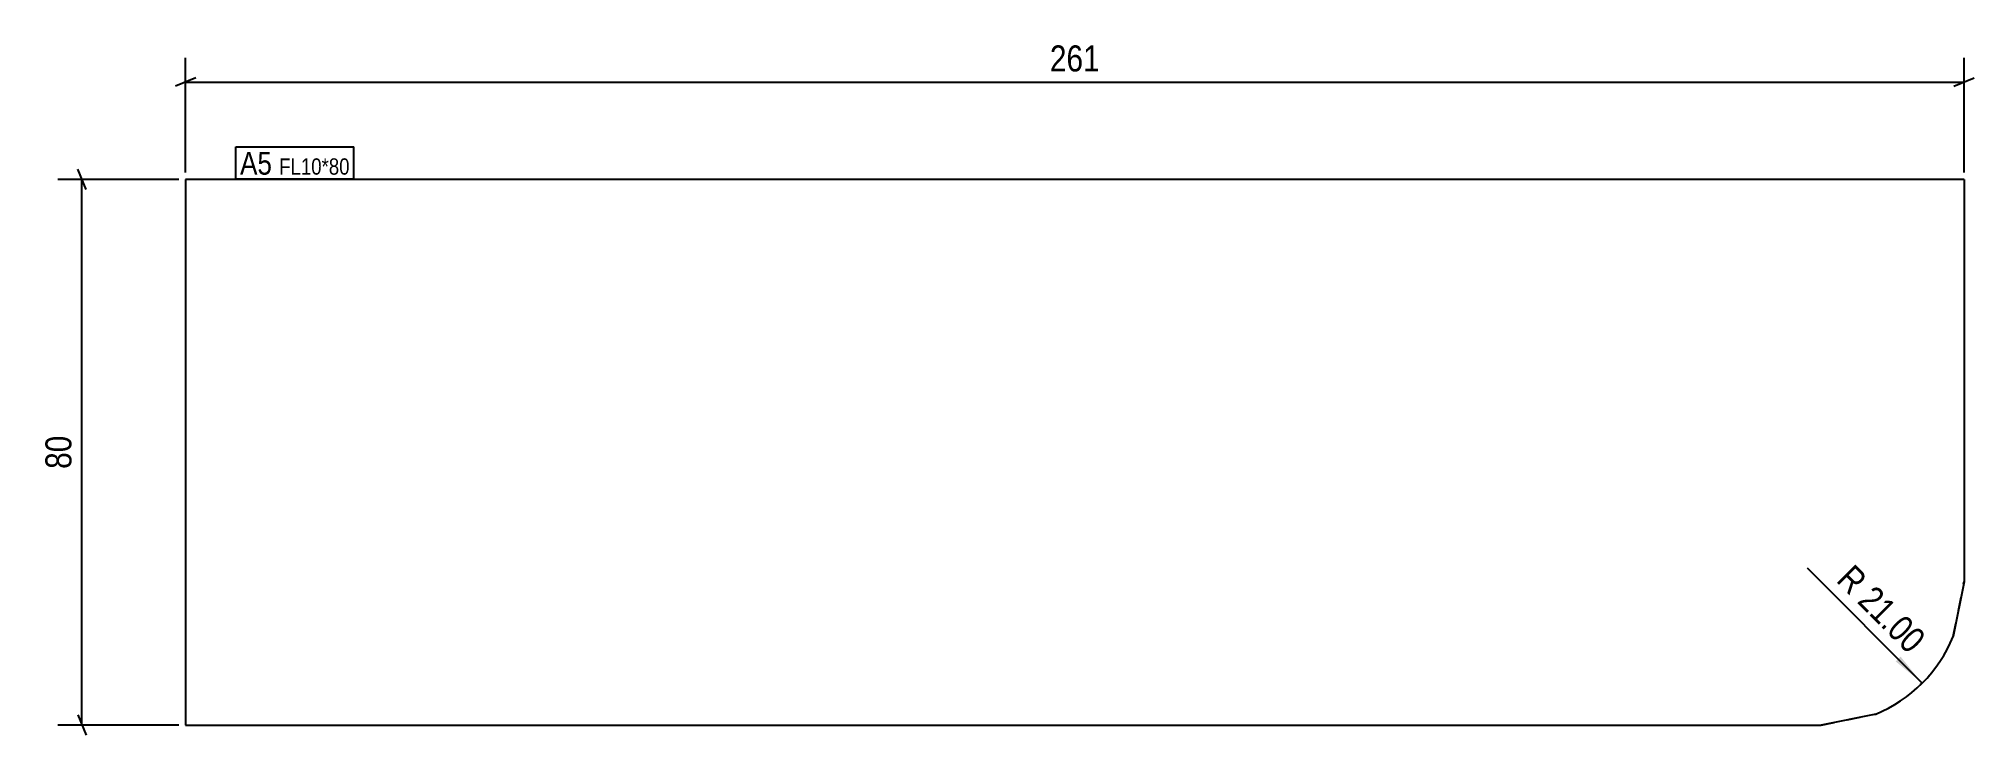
# Model space of a CAD drawing. Header units: millimetres. Extents: x 2 to 286, y 3 to 105.
import ezdxf

# ---------------------------------------------------------------- set-up
doc = ezdxf.new("R2010")
doc.units = ezdxf.units.MM
doc.linetypes.add('DXK_LINE_DOT2', pattern=[3.9198, 1.9599, -1.9599])
for name, color, linetype in [('MÅLSÆTNING', 7, 'Continuous'), ('STÅL', 7, 'Continuous'), ('TEKST', 7, 'Continuous')]:
    doc.layers.add(name, color=color, linetype=linetype)
doc.styles.add('Arial Narrow', font='ARIALN.TTF', dxfattribs={"height": 0.2})

msp = doc.modelspace()

# ---------------------------------------------------------------- hatches: boundary and pattern name
at = {"layer": 'MÅLSÆTNING', "linetype": 'Continuous'}
msp.add_hatch(color=7, dxfattribs=at).paths.add_polyline_path([(275.41, 14.54), (278.59, 10.65), (274.71, 13.83)])

# ---------------------------------------------------------------- linework, layer by layer
at = {"layer": 'MÅLSÆTNING', "color": 7, "linetype": 'Continuous'}
for p, q in [((23.75, 85.5), (23.75, 102.33)), ((284.75, 85.5), (284.75, 102.33)), ((25.25, 99.38), (22.25, 98.18)), ((23.75, 98.78), (284.75, 98.78)), ((283.25, 98.18), (286.25, 99.38)), ((9.15, 83), (7.95, 86)), ((22.75, 84.5), (5, 84.5)), ((8.55, 4.5), (8.55, 84.5)), ((278.59, 10.65), (261.75, 27.5)), ((7.95, 6), (9.15, 3)), ((22.75, 4.5), (5, 4.5))]:
    msp.add_line(p, q, dxfattribs=at)
msp.add_arc((263.75, 25.5), 21, 292.5, 337.5, dxfattribs=at)
at = {"layer": 'STÅL', "color": 2, "linetype": 'Continuous'}
for p, q in [((284.75, 84.5), (23.75, 84.5)), ((23.75, 84.5), (23.75, 4.5)), ((284.75, 84.5), (284.75, 25.5)), ((284.75, 25.5), (283.15, 17.46)), ((271.78, 6.1), (263.75, 4.5)), ((23.75, 4.5), (263.75, 4.5))]:
    msp.add_line(p, q, dxfattribs=at)
at = {"layer": 'STÅL', "color": 7, "linetype": 'DXK_LINE_DOT2'}
for p, q in [((283.15, 17.46), (284.75, 25.5)), ((263.75, 4.5), (271.78, 6.1))]:
    msp.add_line(p, q, dxfattribs=at)
at = {"layer": 'STÅL', "color": 2, "linetype": 'Continuous'}
msp.add_arc((263.75, 25.5), 21, 292.5, 337.5, dxfattribs=at)
at = {"layer": 'STÅL', "color": 7, "linetype": 'DXK_LINE_DOT2'}
msp.add_arc((263.75, 25.5), 21, 292.5, 337.5, dxfattribs=at)

# ---------------------------------------------------------------- next in the draw order: wipeouts: each hides what was drawn before it
at = {"color": 0}
for points, layer in [([(158.7, 99.53), (158.7, 105.13), (149.79, 105.13), (149.79, 99.53)], 'MÅLSÆTNING'), ([(7.8, 47.74), (2.2, 47.74), (2.2, 41.26), (7.8, 41.26)], 'MÅLSÆTNING'), ([(276.69, 13.61), (280.65, 17.57), (268.67, 29.56), (264.71, 25.6)], 'MÅLSÆTNING'), ([(36.43, 85.2), (36.43, 88.7), (31.75, 88.7), (31.75, 85.2)], 'TEKST')]:
    msp.add_wipeout(points, dxfattribs=at).dxf.layer = layer

# ---------------------------------------------------------------- next in the draw order: texts
at = {"layer": 'MÅLSÆTNING', "color": 3, "style": 'Arial Narrow'}
msp.add_text('261', height=3.818, dxfattribs=at).set_placement((150.59, 100.33))
for s, rotation, p in [('80', 90.0002, (7, 42.06)), ('R 21.00', -45.0001, (265.84, 25.6))]:
    msp.add_text(s, height=3.818, rotation=rotation, dxfattribs=at).set_placement(p)

# ---------------------------------------------------------------- next in the draw order: wipeouts: each hides what was drawn before it
at = {"color": 0}
msp.add_wipeout([(36.43, 85.2), (36.43, 88.7), (31.75, 88.7), (31.75, 85.2)], dxfattribs=at).dxf.layer = 'TEKST'

# ---------------------------------------------------------------- next in the draw order: linework, layer by layer
at = {"layer": 'TEKST', "color": 7, "linetype": 'Continuous'}
for p, q in [((31.15, 89.3), (48.44, 89.3)), ((31.15, 84.6), (31.15, 89.3))]:
    msp.add_line(p, q, dxfattribs=at)

# ---------------------------------------------------------------- next in the draw order: wipeouts: each hides what was drawn before it
at = {"color": 0}
msp.add_wipeout([(47.84, 85.2), (47.84, 87.7), (37.48, 87.7), (37.48, 85.2)], dxfattribs=at).dxf.layer = 'TEKST'

# ---------------------------------------------------------------- next in the draw order: wipeouts: each hides what was drawn before it
msp.add_wipeout([(47.84, 85.2), (47.84, 87.7), (37.48, 87.7), (37.48, 85.2)], dxfattribs=at).dxf.layer = 'TEKST'

# ---------------------------------------------------------------- next in the draw order: linework, layer by layer
at = {"layer": 'TEKST', "color": 7, "linetype": 'Continuous'}
for p, q in [((48.44, 84.6), (48.44, 89.3)), ((31.15, 84.6), (48.44, 84.6))]:
    msp.add_line(p, q, dxfattribs=at)

# ---------------------------------------------------------------- next in the draw order: texts
at = {"layer": 'TEKST', "color": 3, "style": 'Arial Narrow'}
for s, height, p in [('A5', 3.34, (31.75, 85.2)), ('FL10*80', 2.386, (37.48, 85.2))]:
    msp.add_text(s, height=height, dxfattribs=at).set_placement(p)

doc.saveas('drawing.dxf')
